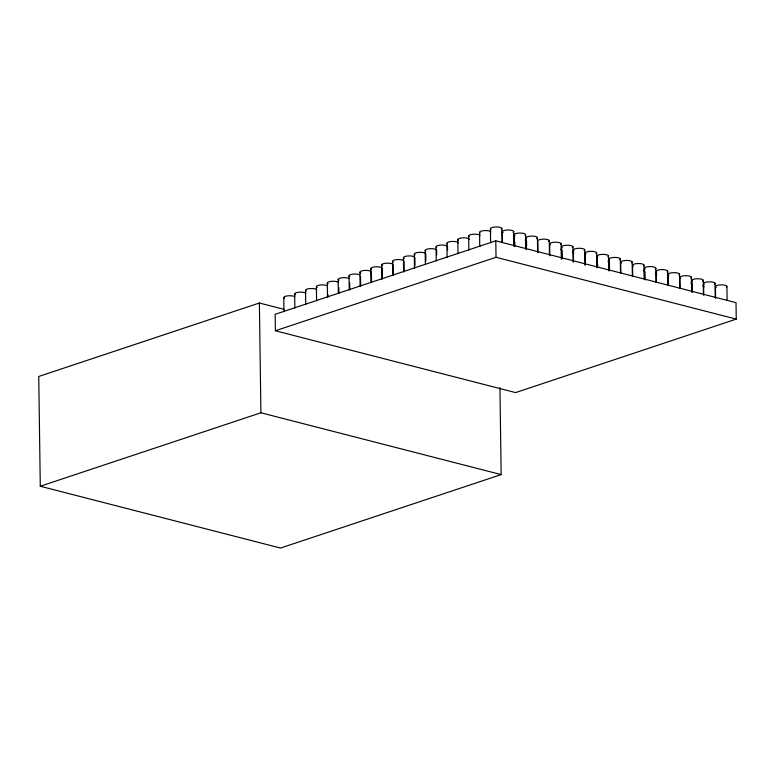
<?xml version="1.0" encoding="UTF-8"?>
<svg xmlns="http://www.w3.org/2000/svg" width="775" height="775" viewBox="0 0 775 775"><rect width="100%" height="100%" fill="white"/><g stroke="black" fill="none" stroke-linecap="round" stroke-linejoin="round"><path stroke-width="1.16" d="M283.989 309.332L259.383 303.006L38.75 376.466L40.281 486.245L280.521 548.061L501.154 474.6L499.943 387.742M495.787 240.831L275.154 314.292L275.377 330.76L515.617 392.586L736.25 319.116L736.018 302.647L495.787 240.831L496.019 257.29L275.377 330.76M40.281 486.245L260.913 412.775L501.154 474.6M496.019 257.29L736.25 319.116M726.911 286.392L727.105 300.497M715.432 286.673L715.596 298.443M715.063 283.34L715.267 297.455M703.593 283.631L703.758 295.391M703.225 280.288L703.419 294.403M692.462 292.146L692.346 283.912A5.745 1.686 -0.8 0 0 690.864 282.865M691.755 280.579L691.91 292.34M691.387 277.247L691.581 291.361M679.908 277.537L680.053 288.116M679.539 274.195L679.733 288.31M668.069 274.486L668.215 285.074M667.701 271.153L667.895 285.258M656.222 271.434L656.367 282.022M655.853 268.102L656.057 282.216M645.091 279.959L644.974 271.725A5.745 1.686 -0.8 0 0 643.492 270.678M644.383 268.392L644.529 278.981M644.015 265.05L644.209 279.165M632.536 265.341L632.691 275.929M632.167 262.008L632.371 276.123M620.697 262.299L620.843 272.877M620.329 258.957L620.523 273.071M609.538 268.46L609.45 262.58A5.745 1.686 -0.8 0 0 607.958 261.533M608.85 259.247L609.014 271.008M608.482 255.915L608.685 270.029M597.67 264.236L597.709 266.59M597.012 256.205L597.176 267.966M596.643 252.863L596.837 266.978M585.164 253.154L585.328 264.914M584.796 249.812L585.018 265.108M573.326 250.102L573.49 261.863M572.958 246.77L573.171 262.057M562.195 258.627L562.078 250.393A5.745 1.686 -0.8 0 0 560.596 249.347M561.488 247.06L561.643 258.821M561.119 243.718L561.333 259.015M549.64 244.009L549.804 255.769M549.272 240.676L549.465 254.791M537.966 252.727L537.802 240.967A5.745 1.686 -0.8 0 1 544.738 239.155A5.745 1.686 -0.8 0 1 548.671 241.509M537.433 237.625L537.627 251.739M526.622 245.956L526.554 241.248A5.745 1.686 -0.8 0 0 525.062 240.202M525.954 237.915L526.118 249.676M525.586 234.573L525.789 248.688M514.765 241.732L514.823 246.431M514.116 234.864L514.28 246.634M513.748 231.531L513.941 245.646M502.268 231.822L502.423 242.41M501.9 228.48L502.103 242.594M490.43 228.77L490.623 242.885M479.551 232.393L479.744 246.508M468.672 236.017L468.875 250.131M457.802 239.64L457.996 253.754M447.572 250.122L447.524 246.595A5.745 1.686 -0.8 0 0 440.384 245.113A5.745 1.686 -0.8 0 0 436.616 247.535M446.923 243.263L447.117 257.368M436.713 254.917L436.645 250.209A5.745 1.686 -0.8 0 0 429.505 248.736A5.745 1.686 -0.8 0 0 425.737 251.158M436.044 246.876L436.248 260.991M425.863 260.894L425.766 253.832A5.745 1.686 -0.8 0 0 418.355 252.388A5.745 1.686 -0.8 0 0 415.129 254.927M425.165 250.499L425.368 264.614M415.003 265.689L414.896 257.455A5.745 1.686 -0.8 0 0 407.476 256.002A5.745 1.686 -0.8 0 0 404.259 258.54M414.296 254.123L414.489 268.237M404.162 271.667L404.017 261.078A5.745 1.686 -0.8 0 0 396.606 259.625A5.745 1.686 -0.8 0 0 393.38 262.163M403.417 257.746L403.61 271.86M393.283 275.28L393.138 264.701A5.745 1.686 -0.8 0 0 385.727 263.248A5.745 1.686 -0.8 0 0 382.501 265.786M392.537 261.369L392.741 275.483M382.414 278.903L382.259 268.324A5.745 1.686 -0.8 0 0 374.848 266.871A5.745 1.686 -0.8 0 0 371.632 269.409M381.668 264.992L381.862 279.107M371.39 271.938L371.535 282.526M370.789 268.605L370.983 282.72M360.53 276.743L360.656 286.149M359.91 272.228L360.113 286.343M349.68 282.71L349.777 289.772M349.031 275.852L349.234 289.966M338.82 287.515L338.907 293.396M338.162 279.475L338.355 293.589M327.999 294.665L328.028 297.009M327.282 283.098L327.476 297.213M316.403 286.721L316.607 300.836M305.534 290.334L305.728 304.449M294.655 293.957L294.849 308.072M283.776 297.581L283.97 311.695M259.383 303.006L260.913 412.775M526.525 238.574A5.745 1.686 -0.8 0 1 532.008 236.084A5.745 1.686 -0.8 0 1 536.562 238.603M514.949 235.668A5.745 1.686 -0.8 0 1 519.608 233.042A5.745 1.686 -0.8 0 1 524.985 235.416M609.421 259.906A5.745 1.686 -0.8 0 1 614.623 257.416A5.745 1.686 -0.8 0 1 619.729 259.79M597.854 257A5.745 1.686 -0.8 0 1 602.504 254.374A5.745 1.686 -0.8 0 1 607.881 256.748M550.482 244.813A5.745 1.686 -0.8 0 1 555.132 242.178A5.745 1.686 -0.8 0 1 560.509 244.561M562.321 247.855A5.745 1.686 -0.8 0 1 566.98 245.229A5.745 1.686 -0.8 0 1 572.357 247.603M572.434 252.388A5.745 1.686 -0.8 0 1 573.868 253.26M573.897 250.761A5.745 1.686 -0.8 0 1 579.099 248.271A5.745 1.686 -0.8 0 1 584.195 250.654M586.007 253.948A5.745 1.686 -0.8 0 1 590.657 251.323A5.745 1.686 -0.8 0 1 596.043 253.696M692.588 281.383A5.745 1.686 -0.8 0 1 697.248 278.748A5.745 1.686 -0.8 0 1 702.625 281.131M680.75 278.332A5.745 1.686 -0.8 0 1 685.4 275.706A5.745 1.686 -0.8 0 1 690.777 278.08M668.903 275.29A5.745 1.686 -0.8 0 1 673.562 272.655A5.745 1.686 -0.8 0 1 678.939 275.028M655.33 273.72A5.745 1.686 -0.8 0 1 656.822 274.767M656.793 272.093A5.745 1.686 -0.8 0 1 661.995 269.603A5.745 1.686 -0.8 0 1 667.091 271.986M645.217 269.187A5.745 1.686 -0.8 0 1 649.876 266.561A5.745 1.686 -0.8 0 1 655.253 268.935M621.269 262.957A5.745 1.686 -0.8 0 1 626.471 260.458A5.745 1.686 -0.8 0 1 631.567 262.841M633.378 266.145A5.745 1.686 -0.8 0 1 638.028 263.519A5.745 1.686 -0.8 0 1 643.415 265.893M704.165 284.289A5.745 1.686 -0.8 0 1 709.367 281.8A5.745 1.686 -0.8 0 1 714.463 284.173M716.274 287.477A5.745 1.686 -0.8 0 1 720.924 284.851A5.745 1.686 -0.8 0 1 726.311 287.225M702.702 285.917A5.745 1.686 -0.8 0 1 704.136 286.789M480.122 233.052A5.745 1.686 -0.8 0 1 483.6 230.659A5.745 1.686 -0.8 0 1 490.972 231.928M503.111 232.616A5.745 1.686 -0.8 0 1 507.761 229.991A5.745 1.686 -0.8 0 1 513.147 232.364M491.001 229.429A5.745 1.686 -0.8 0 1 496.203 226.939A5.745 1.686 -0.8 0 1 501.299 229.322M447.495 243.912A5.745 1.686 -0.8 0 1 451.253 241.49A5.745 1.686 -0.8 0 1 458.393 242.972M458.364 240.298A5.745 1.686 -0.8 0 1 462.132 237.877A5.745 1.686 -0.8 0 1 469.272 239.349M469.243 236.675A5.745 1.686 -0.8 0 1 472.721 234.282A5.745 1.686 -0.8 0 1 480.093 235.552M284.619 298.385A5.745 1.686 -0.8 0 1 287.021 295.943A5.745 1.686 -0.8 0 1 294.907 296.786M295.488 294.762A5.745 1.686 -0.8 0 1 297.891 292.33A5.745 1.686 -0.8 0 1 305.786 293.163M306.367 291.138A5.745 1.686 -0.8 0 1 308.77 288.707A5.745 1.686 -0.8 0 1 316.665 289.55M317.246 287.515A5.745 1.686 -0.8 0 1 319.649 285.084A5.745 1.686 -0.8 0 1 327.534 285.927M328.125 283.892A5.745 1.686 -0.8 0 1 330.266 281.499A5.745 1.686 -0.8 0 1 338.191 282.148M338.995 280.269A5.745 1.686 -0.8 0 1 341.145 277.886A5.745 1.686 -0.8 0 1 349.07 278.525M349.874 276.656A5.745 1.686 -0.8 0 1 352.015 274.263A5.745 1.686 -0.8 0 1 359.939 274.902M360.753 273.032A5.745 1.686 -0.8 0 1 365.403 270.397A5.745 1.686 -0.8 0 1 370.779 272.781"/></g></svg>
